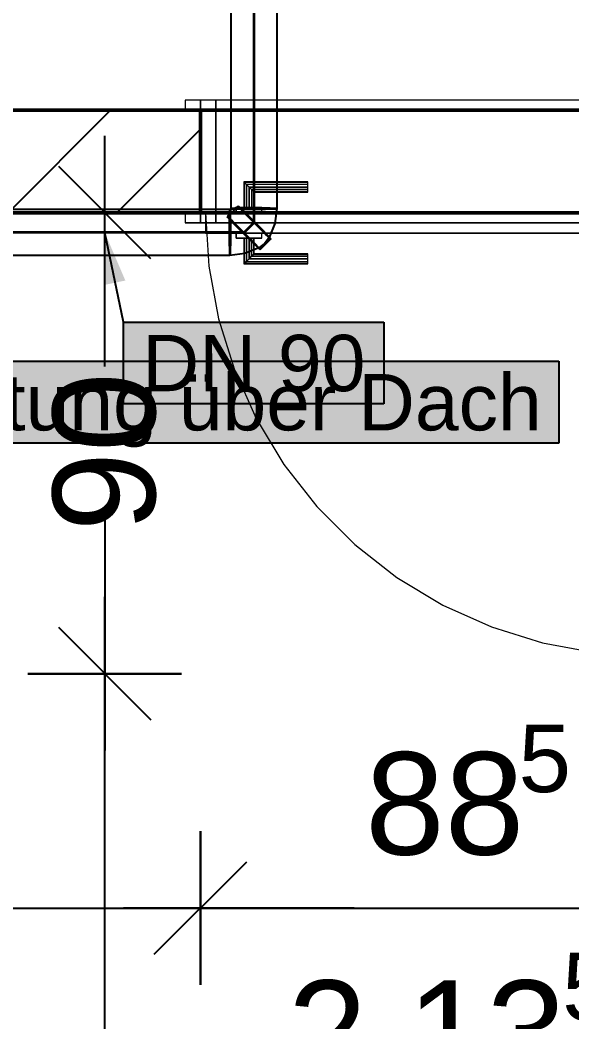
# Model space of a CAD drawing. Extents: x 0 to 756, y -25 to 420.
# Drawn here: x 293.24 to 314.79, y 85.48 to 124.6 of the extents above; entities that cross this region are included whole.
import ezdxf

# ---------------------------------------------------------------- set-up
doc = ezdxf.new("R2010")
doc.units = 0
doc.layers.get('0').update_dxf_attribs({"lineweight": 25})
doc.layers.get('DEFPOINTS').update_dxf_attribs({"lineweight": 25})
for name, color, linetype, lineweight in [('A_Innenwand', 7, 'Continuous', 25), ('A_Tuer', 7, 'Continuous', 25), ('L_Text', 7, 'Continuous', 25), ('Standard', 7, 'Continuous', 25), ('T_R', 7, 'Continuous', 13), ('T_R_2D', 7, 'Continuous', 13), ('WAND_HOLZ_NICHT_TRAGEND', 7, 'Continuous', 13), ('X_Text', 7, 'Continuous', 25)]:
    doc.layers.add(name, color=color, linetype=linetype, lineweight=lineweight)
doc.layers.add('S_Schmutzwasser', color=7, linetype='Continuous', lineweight=35, true_color=0x808040)
doc.styles.get("Standard").update_dxf_attribs({"font": 'arial.ttf'})

# ---------------------------------------------------------------- blocks, each defined once
blk = doc.blocks.new('Referenz-A0T78P30OY')
at = {"layer": 'DEFPOINTS', "color": 0, "linetype": 'Continuous', "lineweight": -2, "ltscale": 0.25}
for p, q in [((300.281, 121.078), (300.281, 121.078)), ((300.281, 117.078), (300.281, 117.078)), ((300.281, 117.078), (300.281, 117.078)), ((296.546, 99.078), (296.546, 99.078)), ((300.281, 89.926), (300.281, 89.926))]:
    blk.add_line(p, q, dxfattribs=at)
at = {"layer": 'Standard', "color": 0, "lineweight": -2}
for p, q in [((296.546, 111.078), (296.546, 120.078)), ((298.346, 115.278), (294.746, 118.878)), ((299.546, 117.078), (293.546, 117.078)), ((296.546, 114.089), (296.546, 117.078)), ((296.546, 105.078), (296.546, 96.078)), ((296.546, 93.078), (296.546, 102.078)), ((298.346, 97.278), (294.746, 100.878)), ((294.746, 100.878), (298.346, 97.278)), ((296.546, 99.078), (296.546, 100.889)), ((299.546, 99.078), (293.546, 99.078)), ((293.546, 99.078), (299.546, 99.078)), ((296.546, 71.76), (296.546, 99.078)), ((300.281, 86.926), (300.281, 92.926)), ((300.281, 92.926), (300.281, 86.926)), ((298.481, 88.126), (302.081, 91.726)), ((302.081, 91.726), (298.481, 88.126)), ((289.804, 89.926), (300.281, 89.926)), ((294.281, 89.926), (303.281, 89.926)), ((306.281, 89.926), (297.281, 89.926)), ((300.281, 89.926), (317.981, 89.926)), ((311.981, 89.926), (320.981, 89.926))]:
    blk.add_line(p, q, dxfattribs=at)
at = {"layer": 'T_R', "color": 0, "linetype": 'Continuous', "ltscale": 0.13}
for p, q in [((300.281, 121.478), (299.681, 121.478)), ((299.681, 121.478), (299.681, 121.078)), ((300.281, 121.478), (299.681, 121.478)), ((299.681, 121.478), (299.681, 121.478)), ((299.681, 121.478), (299.681, 121.078)), ((300.881, 121.478), (300.281, 121.478)), ((300.281, 121.478), (300.281, 116.678)), ((300.881, 121.478), (300.281, 121.478)), ((300.281, 121.478), (300.281, 121.478)), ((300.281, 121.478), (300.281, 116.678)), ((300.281, 121.078), (300.281, 121.478)), ((300.281, 121.478), (300.281, 121.478)), ((300.281, 121.478), (300.281, 121.078)), ((317.981, 121.478), (300.281, 121.478)), ((300.281, 121.478), (300.281, 121.078)), ((317.981, 121.478), (300.281, 121.478)), ((300.281, 121.478), (300.281, 121.478)), ((300.281, 121.478), (300.281, 121.078)), ((300.881, 116.678), (300.881, 121.478)), ((300.881, 121.478), (300.881, 121.478)), ((300.881, 121.478), (300.881, 116.678)), ((317.381, 121.478), (300.881, 121.478)), ((300.881, 121.478), (300.881, 116.678)), ((317.381, 121.478), (300.881, 121.478)), ((300.881, 121.478), (300.881, 121.478)), ((300.881, 121.478), (300.881, 116.678)), ((299.681, 121.078), (300.281, 121.078)), ((299.681, 121.078), (299.681, 121.078)), ((300.281, 121.078), (299.681, 121.078)), ((300.281, 121.078), (300.281, 121.078)), ((300.281, 121.078), (317.981, 121.078)), ((300.281, 121.078), (300.281, 121.078)), ((317.981, 121.078), (300.281, 121.078)), ((302.008, 118.251), (301.981, 118.278)), ((301.981, 118.278), (301.981, 117.278)), ((304.481, 118.278), (301.981, 118.278)), ((301.981, 118.278), (302.008, 118.251)), ((302.081, 118.178), (302.008, 118.251)), ((302.008, 118.251), (302.008, 117.278)), ((304.481, 118.251), (302.008, 118.251)), ((302.008, 118.251), (302.008, 117.278)), ((302.008, 118.251), (302.081, 118.178)), ((304.481, 118.251), (302.008, 118.251)), ((302.181, 118.078), (302.081, 118.178)), ((302.081, 118.178), (302.081, 117.278)), ((304.481, 118.178), (302.081, 118.178)), ((302.081, 118.178), (302.081, 117.278)), ((302.081, 118.178), (302.181, 118.078)), ((304.481, 118.178), (302.081, 118.178)), ((304.481, 118.251), (304.481, 118.278)), ((304.481, 118.251), (304.481, 118.278)), ((304.481, 118.178), (304.481, 118.251)), ((304.481, 118.178), (304.481, 118.251)), ((304.481, 118.078), (304.481, 118.178)), ((304.481, 118.078), (304.481, 118.178)), ((302.181, 117.278), (302.181, 118.078)), ((302.281, 117.978), (302.181, 118.078)), ((302.181, 118.078), (304.481, 118.078)), ((302.181, 118.078), (302.181, 117.278)), ((302.181, 118.078), (302.281, 117.978)), ((304.481, 118.078), (302.181, 118.078)), ((302.354, 117.905), (302.281, 117.978)), ((302.281, 117.978), (302.281, 117.278)), ((304.481, 117.978), (302.281, 117.978)), ((302.281, 117.978), (302.281, 117.278)), ((302.281, 117.978), (302.354, 117.905)), ((304.481, 117.978), (302.281, 117.978)), ((302.381, 117.878), (302.354, 117.905)), ((302.354, 117.905), (302.354, 117.278)), ((304.481, 117.905), (302.354, 117.905)), ((302.354, 117.905), (302.354, 117.278)), ((302.354, 117.905), (302.381, 117.878)), ((304.481, 117.905), (302.354, 117.905)), ((302.381, 117.278), (302.381, 117.878)), ((302.381, 117.878), (304.481, 117.878)), ((304.481, 117.978), (304.481, 118.078)), ((304.481, 117.978), (304.481, 118.078)), ((304.481, 117.905), (304.481, 117.978)), ((304.481, 117.905), (304.481, 117.978)), ((304.481, 117.878), (304.481, 117.905)), ((304.481, 117.878), (304.481, 117.905)), ((300.281, 117.078), (299.681, 117.078)), ((299.681, 117.078), (299.681, 116.678)), ((300.281, 117.078), (299.681, 117.078)), ((299.681, 117.078), (299.681, 117.078)), ((299.681, 117.078), (299.681, 116.678)), ((300.481, 117.078), (300.281, 117.078)), ((300.281, 116.678), (300.281, 117.078)), ((300.281, 117.078), (300.281, 117.078)), ((300.281, 117.078), (300.281, 116.678)), ((317.981, 117.078), (300.281, 117.078)), ((300.281, 117.078), (300.281, 116.678)), ((317.981, 117.078), (300.281, 117.078)), ((300.281, 117.078), (300.281, 117.078)), ((300.281, 117.078), (300.281, 116.678)), ((317.781, 117.078), (300.481, 117.078)), ((300.481, 117.078), (300.481, 116.278)), ((317.781, 117.078), (300.481, 117.078)), ((300.481, 117.078), (300.481, 117.078)), ((300.481, 117.078), (300.481, 116.278)), ((302.681, 117.278), (301.681, 117.278)), ((301.681, 117.278), (301.681, 117.078)), ((301.681, 117.278), (301.681, 117.278)), ((302.681, 117.278), (301.681, 117.278)), ((301.681, 117.078), (301.681, 117.278)), ((301.681, 117.078), (302.681, 117.078)), ((301.681, 117.078), (301.681, 117.078)), ((301.681, 117.078), (302.681, 117.078)), ((301.981, 117.278), (302.008, 117.278)), ((302.008, 117.278), (301.981, 117.278)), ((302.008, 117.278), (302.081, 117.278)), ((302.081, 117.278), (302.008, 117.278)), ((302.081, 117.278), (302.181, 117.278)), ((302.181, 117.278), (302.081, 117.278)), ((302.181, 117.278), (302.281, 117.278)), ((302.281, 117.278), (302.181, 117.278)), ((302.281, 117.278), (302.354, 117.278)), ((302.354, 117.278), (302.281, 117.278)), ((302.354, 117.278), (302.381, 117.278)), ((302.381, 117.278), (302.354, 117.278)), ((302.681, 117.078), (302.681, 117.278)), ((302.681, 117.278), (302.681, 117.278)), ((302.681, 117.078), (302.681, 117.278)), ((302.681, 117.078), (302.681, 117.078)), ((299.681, 116.678), (300.281, 116.678)), ((299.681, 116.678), (299.681, 116.678)), ((300.281, 116.678), (299.681, 116.678)), ((300.281, 116.678), (300.881, 116.678)), ((300.281, 116.678), (300.281, 116.678)), ((300.881, 116.678), (300.281, 116.678)), ((300.281, 116.678), (300.281, 116.678)), ((300.281, 116.678), (317.981, 116.678)), ((300.281, 116.678), (300.281, 116.678)), ((317.981, 116.678), (300.281, 116.678)), ((300.881, 116.678), (300.881, 116.678)), ((300.881, 116.678), (317.381, 116.678)), ((300.881, 116.678), (300.881, 116.678)), ((317.381, 116.678), (300.881, 116.678)), ((300.481, 116.278), (317.781, 116.278)), ((300.481, 116.278), (300.481, 116.278)), ((317.781, 116.278), (300.481, 116.278)), ((302.681, 116.278), (301.681, 116.278)), ((301.681, 116.278), (301.681, 116.078)), ((302.681, 116.278), (301.681, 116.278)), ((301.681, 116.278), (301.681, 116.278)), ((301.681, 116.078), (301.681, 116.278)), ((302.681, 116.078), (302.681, 116.278)), ((302.681, 116.278), (302.681, 116.278)), ((302.681, 116.078), (302.681, 116.278)), ((301.681, 116.078), (302.681, 116.078)), ((302.681, 116.078), (301.681, 116.078)), ((301.681, 116.078), (301.681, 116.078)), ((302.008, 116.078), (301.981, 116.078)), ((301.981, 116.078), (301.981, 115.078)), ((302.008, 116.078), (301.981, 116.078)), ((302.081, 116.078), (302.008, 116.078)), ((302.008, 116.078), (302.008, 115.105)), ((302.081, 116.078), (302.008, 116.078)), ((302.008, 116.078), (302.008, 115.105)), ((302.181, 116.078), (302.081, 116.078)), ((302.081, 116.078), (302.081, 115.178)), ((302.181, 116.078), (302.081, 116.078)), ((302.081, 116.078), (302.081, 115.178)), ((302.181, 115.278), (302.181, 116.078)), ((302.281, 116.078), (302.181, 116.078)), ((302.281, 116.078), (302.181, 116.078)), ((302.181, 116.078), (302.181, 115.278)), ((302.281, 115.378), (302.281, 116.078)), ((302.354, 116.078), (302.281, 116.078)), ((302.354, 116.078), (302.281, 116.078)), ((302.281, 116.078), (302.281, 115.378)), ((302.381, 116.078), (302.354, 116.078)), ((302.354, 116.078), (302.354, 115.451)), ((302.381, 116.078), (302.354, 116.078)), ((302.354, 116.078), (302.354, 115.451)), ((302.381, 115.478), (302.381, 116.078)), ((302.681, 116.078), (302.681, 116.078)), ((302.281, 115.378), (302.354, 115.451)), ((302.354, 115.451), (302.281, 115.378)), ((302.354, 115.451), (302.381, 115.478)), ((302.381, 115.478), (302.354, 115.451)), ((302.354, 115.451), (304.481, 115.451)), ((302.354, 115.451), (304.481, 115.451)), ((304.481, 115.478), (302.381, 115.478)), ((304.481, 115.451), (304.481, 115.478)), ((304.481, 115.451), (304.481, 115.478)), ((304.481, 115.378), (304.481, 115.451)), ((304.481, 115.378), (304.481, 115.451)), ((301.981, 115.078), (302.008, 115.105)), ((302.008, 115.105), (301.981, 115.078)), ((301.981, 115.078), (304.481, 115.078)), ((302.008, 115.105), (302.081, 115.178)), ((302.081, 115.178), (302.008, 115.105)), ((302.008, 115.105), (304.481, 115.105)), ((302.008, 115.105), (304.481, 115.105)), ((302.081, 115.178), (302.181, 115.278)), ((302.181, 115.278), (302.081, 115.178)), ((302.081, 115.178), (304.481, 115.178)), ((302.081, 115.178), (304.481, 115.178)), ((302.181, 115.278), (302.281, 115.378)), ((302.281, 115.378), (302.181, 115.278)), ((304.481, 115.278), (302.181, 115.278)), ((302.181, 115.278), (304.481, 115.278)), ((302.281, 115.378), (304.481, 115.378)), ((302.281, 115.378), (304.481, 115.378)), ((304.481, 115.278), (304.481, 115.378)), ((304.481, 115.278), (304.481, 115.378)), ((304.481, 115.178), (304.481, 115.278)), ((304.481, 115.178), (304.481, 115.278)), ((304.481, 115.105), (304.481, 115.178)), ((304.481, 115.105), (304.481, 115.178)), ((304.481, 115.078), (304.481, 115.105)), ((304.481, 115.078), (304.481, 115.105))]:
    blk.add_line(p, q, dxfattribs=at)
at = {"layer": 'T_R_2D', "color": 0, "linetype": 'Continuous', "ltscale": 0.13}
for p, q in [((300.481, 117.078), (300.607, 114.993)), ((300.607, 114.993), (300.984, 112.938)), ((300.984, 112.938), (301.606, 110.943)), ((301.606, 110.943), (302.463, 109.038)), ((302.463, 109.038), (303.544, 107.25)), ((303.544, 107.25), (304.832, 105.606)), ((304.832, 105.606), (306.309, 104.129)), ((306.309, 104.129), (307.954, 102.84)), ((307.954, 102.84), (309.742, 101.759)), ((309.742, 101.759), (311.647, 100.902)), ((311.647, 100.902), (313.641, 100.281)), ((313.641, 100.281), (315.696, 99.904))]:
    blk.add_line(p, q, dxfattribs=at)
at = {"layer": 'WAND_HOLZ_NICHT_TRAGEND', "color": 0, "lineweight": 50}
for p, q in [((324.607, 121.078), (176.107, 121.078)), ((300.281, 121.078), (216.93, 121.078)), ((300.281, 121.078), (300.281, 121.078)), ((317.981, 121.078), (300.281, 121.078)), ((300.281, 121.078), (300.281, 117.078)), ((300.281, 117.078), (300.281, 121.078)), ((176.107, 117.078), (324.607, 117.078)), ((216.93, 117.078), (300.281, 117.078)), ((300.281, 117.078), (317.981, 117.078)), ((300.281, 117.078), (300.281, 117.078))]:
    blk.add_line(p, q, dxfattribs=at)
at = {"layer": 'Standard', "color": 0, "lineweight": -2, "insert": (294.514, 104.63), "char_height": 4, "attachment_point": 1, "rotation": 90}
blk.add_mtext('{\\fArial;90}', dxfattribs=at)
at = {"layer": 'Standard', "color": 0, "lineweight": -2, "attachment_point": 1}
for s, insert, char_height in [('{\\fArial;5}', (312.705, 97.094), 2.64), ('{\\fArial;88}', (306.714, 96.014), 4), ('{\\fArial;5}', (314.407, 88.183), 2.64), ('{\\fArial;2.13}', (303.686, 87.103), 4)]:
    blk.add_mtext(s, dxfattribs=dict(at, insert=insert, char_height=char_height))
blk = doc.blocks.new('Wand-A0T78P4MOY', base_point=(125.607, 117.078))
at = {"color": 0, "linetype": 'ByBlock', "lineweight": -2, "ltscale": 0.25}
for p, q in [((300.281, 121.078), (216.93, 121.078)), ((300.281, 117.078), (260.607, 117.078))]:
    blk.add_line(p, q, dxfattribs=at)
at = {"color": 0, "lineweight": -2}
for p, q in [((296.775, 121.078), (292.775, 117.078)), ((300.281, 120.342), (297.017, 117.078))]:
    blk.add_line(p, q, dxfattribs=at)
blk = doc.blocks.new('Tür-A0T78P4QOY', base_point=(300.281, 117.078))
at = {"color": 0, "linetype": 'ByBlock', "lineweight": -2, "ltscale": 0.25}
for p, q in [((300.281, 121.078), (300.281, 117.078)), ((317.981, 121.078), (317.981, 117.078))]:
    blk.add_line(p, q, dxfattribs=at)
blk = doc.blocks.new('Bauteilbeschriftung-A0T78P66OY', base_point=(264.726, 71.589))
at = {"color": 0, "linetype": 'ByBlock', "lineweight": -2, "ltscale": 0.25}
blk.add_line((276.855, 82.089), (264.726, 97.078), dxfattribs=at)
at = {"color": 0, "lineweight": -2}
for p, q in [((276.855, 82.089), (311.881, 82.089)), ((276.855, 71.589), (276.855, 82.089)), ((311.881, 82.089), (311.881, 71.589)), ((311.881, 71.589), (276.855, 71.589))]:
    blk.add_line(p, q, dxfattribs=at)
at = {"color": 0, "linetype": 'ByBlock', "lineweight": -2, "ltscale": 0.25}
for points in [[(266.295, 95.775), (265.41, 95.775), (264.726, 97.078)], [(265.673, 95.271), (266.295, 95.775), (265.41, 95.775)]]:
    blk.add_solid(points, dxfattribs=at)
at = {"color": 7, "linetype": 'ByBlock', "lineweight": -2, "ltscale": 0.25, "true_color": 0xffffff}
for points in [[(276.855, 71.589), (311.881, 71.589), (276.855, 82.089)], [(311.881, 71.589), (276.855, 82.089), (311.881, 82.089)]]:
    blk.add_solid(points, dxfattribs=at)
at = {"color": 0, "linetype": 'ByBlock', "lineweight": -2, "ltscale": 0.25, "char_height": 2, "attachment_point": 1}
for s, insert in [('{\\fArial;Abluftventilator}', (277.521, 81.339)), ('{\\fArial;Fabr.: Helios, Artik.: 40102}', (277.521, 77.839)), ('{\\fArial;Typ: ELS- EC 40/15/60 NC}', (277.521, 74.339))]:
    blk.add_mtext(s, dxfattribs=dict(at, insert=insert))
blk = doc.blocks.new('Abwasserleitung-A0T78PE2OY', base_point=(261.376, 99.374))
at = {"color": 0, "linetype": 'ByBlock', "lineweight": -2, "ltscale": 0.35}
for p, q in [((302.368, 146.33), (302.368, 116.678)), ((302.368, 116.678), (301.995, 116.305)), ((301.995, 116.305), (263.231, 116.305))]:
    blk.add_line(p, q, dxfattribs=at)
blk = doc.blocks.new('Bauteilbeschriftung-A0T78PE4OY', base_point=(296.546, 109.609))
at = {"color": 0, "linetype": 'ByBlock', "lineweight": -2, "ltscale": 0.25}
blk.add_line((297.281, 112.809), (296.546, 116.305), dxfattribs=at)
at = {"color": 0, "lineweight": -2}
for p, q in [((297.281, 112.809), (307.444, 112.809)), ((297.281, 109.609), (297.281, 112.809)), ((307.444, 112.809), (307.444, 109.609)), ((307.444, 109.609), (297.281, 109.609))]:
    blk.add_line(p, q, dxfattribs=at)
at = {"color": 0, "linetype": 'ByBlock', "lineweight": -2, "ltscale": 0.25}
for points in [[(297.349, 114.43), (296.564, 114.43), (296.546, 116.305)], [(296.566, 114.265), (297.349, 114.43), (296.564, 114.43)]]:
    blk.add_solid(points, dxfattribs=at)
at = {"color": 7, "linetype": 'ByBlock', "lineweight": -2, "ltscale": 0.25, "true_color": 0xffffff}
for points in [[(297.281, 109.609), (307.444, 109.609), (297.281, 112.809)], [(307.444, 109.609), (297.281, 112.809), (307.444, 112.809)]]:
    blk.add_solid(points, dxfattribs=at)
at = {"color": 0, "linetype": 'ByBlock', "lineweight": -2, "ltscale": 0.25, "insert": (298.014, 112.309), "char_height": 2.2, "attachment_point": 1}
blk.add_mtext('{\\fArial;DN 90}', dxfattribs=at)
blk = doc.blocks.new('Abwasser Schnellansicht-A0T78PEAOY', base_point=(242.994, 53.172))
at = {"color": 0, "linetype": 'ByBlock', "lineweight": -2, "ltscale": 0.25}
for p, q in [((301.468, 147.33), (301.468, 117.237)), ((303.268, 147.33), (303.268, 117.237)), ((301.436, 117.205), (263.79, 117.205)), ((301.337, 116.919), (301.754, 117.336)), ((301.408, 117.012), (301.337, 116.919)), ((301.453, 117.121), (301.408, 117.012)), ((301.427, 117.084), (301.423, 116.941)), ((301.423, 116.936), (301.427, 117.08)), ((301.432, 117.174), (301.427, 117.084)), ((301.427, 117.08), (301.431, 117.172)), ((301.431, 117.172), (301.436, 117.205)), ((301.436, 117.205), (301.432, 117.174)), ((301.552, 117.22), (301.436, 117.205)), ((301.436, 117.205), (301.441, 117.176)), ((301.441, 117.174), (301.436, 117.205)), ((301.441, 117.176), (301.445, 117.088)), ((301.445, 117.084), (301.441, 117.174)), ((301.445, 117.088), (301.449, 116.946)), ((301.449, 116.941), (301.445, 117.084)), ((301.468, 117.237), (301.453, 117.121)), ((301.468, 117.237), (301.501, 117.242)), ((301.499, 117.241), (301.468, 117.237)), ((301.497, 117.232), (301.468, 117.237)), ((301.468, 117.237), (301.499, 117.232)), ((301.585, 117.228), (301.497, 117.232)), ((301.589, 117.246), (301.499, 117.241)), ((301.499, 117.232), (301.589, 117.228)), ((301.501, 117.242), (301.593, 117.246)), ((301.661, 117.265), (301.552, 117.22)), ((301.727, 117.224), (301.585, 117.228)), ((301.732, 117.25), (301.589, 117.246)), ((301.589, 117.228), (301.732, 117.224)), ((301.593, 117.246), (301.737, 117.25)), ((301.754, 117.336), (301.661, 117.265)), ((301.912, 117.221), (301.727, 117.224)), ((301.918, 117.252), (301.732, 117.25)), ((301.732, 117.224), (301.918, 117.221)), ((301.737, 117.25), (301.925, 117.252)), ((301.754, 117.336), (301.78, 117.317)), ((301.771, 117.313), (301.754, 117.336)), ((301.772, 117.311), (301.754, 117.336)), ((301.754, 117.336), (301.779, 117.318)), ((301.83, 117.247), (301.771, 117.313)), ((301.833, 117.245), (301.772, 117.311)), ((301.779, 117.318), (301.846, 117.257)), ((301.78, 117.317), (301.848, 117.255)), ((301.928, 117.145), (301.83, 117.247)), ((301.931, 117.141), (301.833, 117.245)), ((301.846, 117.257), (301.949, 117.159)), ((301.848, 117.255), (301.953, 117.155)), ((302.128, 117.219), (301.912, 117.221)), ((302.135, 117.254), (301.918, 117.252)), ((301.918, 117.221), (302.135, 117.219)), ((301.925, 117.252), (302.143, 117.254)), ((302.057, 117.012), (301.928, 117.145)), ((302.061, 117.007), (301.931, 117.141)), ((301.949, 117.159), (302.083, 117.029)), ((301.953, 117.155), (302.088, 117.025)), ((302.208, 116.857), (302.057, 117.012)), ((302.213, 116.852), (302.061, 117.007)), ((302.083, 117.029), (302.238, 116.877)), ((302.088, 117.025), (302.243, 116.872)), ((302.361, 117.219), (302.128, 117.219)), ((302.368, 117.255), (302.135, 117.254)), ((302.135, 117.219), (302.368, 117.219)), ((302.143, 117.254), (302.376, 117.255)), ((302.594, 117.219), (302.361, 117.219)), ((302.601, 117.254), (302.368, 117.255)), ((302.368, 117.219), (302.601, 117.219)), ((302.376, 117.255), (302.608, 117.254)), ((302.812, 117.221), (302.594, 117.219)), ((302.818, 117.252), (302.601, 117.254)), ((302.601, 117.219), (302.818, 117.221)), ((302.608, 117.254), (302.825, 117.252)), ((302.999, 117.224), (302.812, 117.221)), ((303.005, 117.25), (302.818, 117.252)), ((302.818, 117.221), (303.005, 117.224)), ((302.825, 117.252), (303.01, 117.249)), ((303.144, 117.228), (302.999, 117.224)), ((303.148, 117.246), (303.005, 117.25)), ((303.005, 117.224), (303.148, 117.228)), ((303.01, 117.249), (303.151, 117.246)), ((303.236, 117.232), (303.144, 117.228)), ((303.238, 117.241), (303.148, 117.246)), ((303.148, 117.228), (303.238, 117.232)), ((303.151, 117.246), (303.24, 117.241)), ((303.268, 117.237), (303.192, 116.655)), ((303.268, 117.237), (303.236, 117.232)), ((303.268, 117.237), (303.238, 117.241)), ((303.238, 117.232), (303.268, 117.237)), ((303.24, 117.241), (303.268, 117.237)), ((301.337, 116.919), (301.36, 116.902)), ((301.356, 116.893), (301.337, 116.919)), ((301.355, 116.894), (301.337, 116.919)), ((301.337, 116.919), (301.362, 116.901)), ((301.416, 116.827), (301.355, 116.894)), ((301.418, 116.825), (301.356, 116.893)), ((301.36, 116.902), (301.426, 116.843)), ((301.362, 116.901), (301.428, 116.84)), ((301.514, 116.724), (301.416, 116.827)), ((301.518, 116.72), (301.418, 116.825)), ((301.421, 116.755), (301.419, 116.538)), ((301.419, 116.53), (301.421, 116.748)), ((301.423, 116.941), (301.421, 116.755)), ((301.421, 116.748), (301.423, 116.936)), ((301.426, 116.843), (301.528, 116.745)), ((301.428, 116.84), (301.532, 116.742)), ((301.449, 116.946), (301.452, 116.761)), ((301.452, 116.755), (301.449, 116.941)), ((301.452, 116.761), (301.454, 116.545)), ((301.454, 116.538), (301.452, 116.755)), ((301.644, 116.59), (301.514, 116.724)), ((301.648, 116.585), (301.518, 116.72)), ((301.528, 116.745), (301.661, 116.616)), ((301.532, 116.742), (301.666, 116.612)), ((301.796, 116.435), (301.644, 116.59)), ((301.801, 116.43), (301.648, 116.585)), ((301.661, 116.616), (301.816, 116.465)), ((301.666, 116.612), (301.821, 116.46)), ((302.372, 116.693), (302.208, 116.857)), ((302.378, 116.687), (302.213, 116.852)), ((302.238, 116.877), (302.403, 116.713)), ((302.243, 116.872), (302.408, 116.707)), ((302.538, 116.528), (302.372, 116.693)), ((302.543, 116.523), (302.378, 116.687)), ((302.403, 116.713), (302.567, 116.548)), ((302.408, 116.707), (302.572, 116.542)), ((303.192, 116.655), (302.967, 116.112)), ((301.419, 116.538), (301.418, 116.305)), ((301.418, 116.297), (301.419, 116.53)), ((301.418, 116.305), (301.419, 116.072)), ((301.419, 116.065), (301.418, 116.297)), ((301.454, 116.545), (301.454, 116.312)), ((301.454, 116.305), (301.454, 116.538)), ((301.454, 116.312), (301.454, 116.079)), ((301.454, 116.072), (301.454, 116.305)), ((301.96, 116.27), (301.796, 116.435)), ((301.966, 116.265), (301.801, 116.43)), ((301.816, 116.465), (301.98, 116.301)), ((301.821, 116.46), (301.986, 116.295)), ((302.125, 116.106), (301.96, 116.27)), ((302.131, 116.101), (301.966, 116.265)), ((301.98, 116.301), (302.145, 116.135)), ((301.986, 116.295), (302.15, 116.13)), ((302.693, 116.375), (302.538, 116.528)), ((302.698, 116.371), (302.543, 116.523)), ((302.567, 116.548), (302.72, 116.393)), ((302.572, 116.542), (302.724, 116.388)), ((302.828, 116.245), (302.693, 116.375)), ((302.831, 116.241), (302.698, 116.371)), ((302.72, 116.393), (302.849, 116.259)), ((302.724, 116.388), (302.853, 116.255)), ((302.932, 116.145), (302.828, 116.245)), ((302.935, 116.142), (302.831, 116.241)), ((302.849, 116.259), (302.948, 116.155)), ((302.853, 116.255), (302.95, 116.152)), ((301.419, 116.072), (301.421, 115.855)), ((301.421, 115.848), (301.419, 116.065)), ((301.421, 115.855), (301.423, 115.668)), ((301.424, 115.663), (301.421, 115.848)), ((301.452, 115.861), (301.449, 115.674)), ((301.449, 115.668), (301.452, 115.855)), ((301.454, 116.079), (301.452, 115.861)), ((301.452, 115.855), (301.454, 116.072)), ((302.28, 115.953), (302.125, 116.106)), ((302.285, 115.949), (302.131, 116.101)), ((302.145, 116.135), (302.298, 115.98)), ((302.15, 116.13), (302.302, 115.975)), ((302.414, 115.824), (302.28, 115.953)), ((302.418, 115.82), (302.285, 115.949)), ((302.298, 115.98), (302.428, 115.845)), ((302.302, 115.975), (302.432, 115.842)), ((302.518, 115.725), (302.414, 115.824)), ((302.521, 115.723), (302.418, 115.82)), ((302.428, 115.845), (302.528, 115.741)), ((302.432, 115.842), (302.531, 115.738)), ((303.027, 116.063), (302.561, 115.706)), ((302.609, 115.646), (303.027, 116.064)), ((302.967, 116.112), (302.61, 115.646)), ((303, 116.083), (302.932, 116.145)), ((303.002, 116.082), (302.935, 116.142)), ((302.948, 116.155), (303.008, 116.089)), ((302.95, 116.152), (303.01, 116.087)), ((303.027, 116.063), (303, 116.083)), ((303.027, 116.064), (303.002, 116.082)), ((303.008, 116.089), (303.027, 116.064)), ((303.01, 116.087), (303.027, 116.063)), ((301.436, 115.405), (263.79, 115.405)), ((301.423, 115.668), (301.427, 115.525)), ((301.427, 115.522), (301.424, 115.663)), ((301.427, 115.525), (301.432, 115.435)), ((301.432, 115.433), (301.427, 115.522)), ((301.432, 115.435), (301.436, 115.405)), ((301.436, 115.405), (301.432, 115.433)), ((302.018, 115.481), (301.436, 115.405)), ((301.441, 115.437), (301.436, 115.405)), ((301.436, 115.405), (301.441, 115.435)), ((301.445, 115.529), (301.441, 115.437)), ((301.441, 115.435), (301.445, 115.525)), ((301.449, 115.674), (301.445, 115.529)), ((301.445, 115.525), (301.449, 115.668)), ((302.561, 115.706), (302.018, 115.481)), ((302.584, 115.665), (302.518, 115.725)), ((302.586, 115.663), (302.521, 115.723)), ((302.528, 115.741), (302.59, 115.673)), ((302.531, 115.738), (302.591, 115.671)), ((302.609, 115.646), (302.584, 115.665)), ((302.61, 115.646), (302.586, 115.663)), ((302.59, 115.673), (302.61, 115.646)), ((302.591, 115.671), (302.609, 115.646))]:
    blk.add_line(p, q, dxfattribs=at)
blk = doc.blocks.new('Bauteilbeschriftung-A0T78PFSOY', base_point=(258.961, 100.757))
at = {"color": 0, "lineweight": -2}
for p, q in [((284.861, 111.278), (314.275, 111.278)), ((284.861, 108.078), (284.861, 111.278)), ((314.275, 111.278), (314.275, 108.078)), ((314.275, 108.078), (284.861, 108.078))]:
    blk.add_line(p, q, dxfattribs=at)
at = {"color": 0, "linetype": 'ByBlock', "lineweight": -2, "ltscale": 0.25}
blk.add_line((284.861, 108.078), (258.961, 100.757), dxfattribs=at)
at = {"color": 7, "linetype": 'ByBlock', "lineweight": -2, "ltscale": 0.25, "true_color": 0xffffff}
for points in [[(284.861, 108.078), (314.275, 108.078), (284.861, 111.278)], [(314.275, 108.078), (284.861, 111.278), (314.275, 111.278)]]:
    blk.add_solid(points, dxfattribs=at)
at = {"color": 0, "linetype": 'ByBlock', "lineweight": -2, "ltscale": 0.25}
for points in [[(260.994, 100.916), (259.272, 100.916), (260.776, 101.686)], [(258.961, 100.757), (260.994, 100.916), (259.272, 100.916)]]:
    blk.add_solid(points, dxfattribs=at)
at = {"color": 0, "linetype": 'ByBlock', "lineweight": -2, "ltscale": 0.25, "insert": (285.594, 110.778), "char_height": 2.2, "attachment_point": 1}
blk.add_mtext('{\\fArial;Belüftung über Dach}', dxfattribs=at)

msp = doc.modelspace()

# ---------------------------------------------------------------- block references
at = {"color": 8, "lineweight": 25, "ltscale": 0.25, "true_color": 0x808080}
msp.add_blockref('Referenz-A0T78P30OY', (0, 0), dxfattribs=at)
at = {"layer": 'A_Innenwand', "ltscale": 0.25}
msp.add_blockref('Wand-A0T78P4MOY', (125.607, 117.078), dxfattribs=at)
at = {"layer": 'A_Tuer', "ltscale": 0.25}
msp.add_blockref('Tür-A0T78P4QOY', (300.281, 117.078), dxfattribs=at)
at = {"layer": 'L_Text', "color": 7, "ltscale": 0.25}
msp.add_blockref('Bauteilbeschriftung-A0T78P66OY', (264.726, 71.589), dxfattribs=at)
at = {"layer": 'S_Schmutzwasser', "lineweight": 25, "ltscale": 0.25}
msp.add_blockref('Abwasser Schnellansicht-A0T78PEAOY', (242.994, 53.172), dxfattribs=at)
at = {"layer": 'S_Schmutzwasser', "ltscale": 0.35}
msp.add_blockref('Abwasserleitung-A0T78PE2OY', (261.376, 99.374), dxfattribs=at)
at = {"layer": 'X_Text', "color": 7, "ltscale": 0.25}
for name, p in [('Bauteilbeschriftung-A0T78PE4OY', (296.546, 109.609)), ('Bauteilbeschriftung-A0T78PFSOY', (258.961, 100.757))]:
    msp.add_blockref(name, p, dxfattribs=at)

doc.saveas('drawing.dxf')
